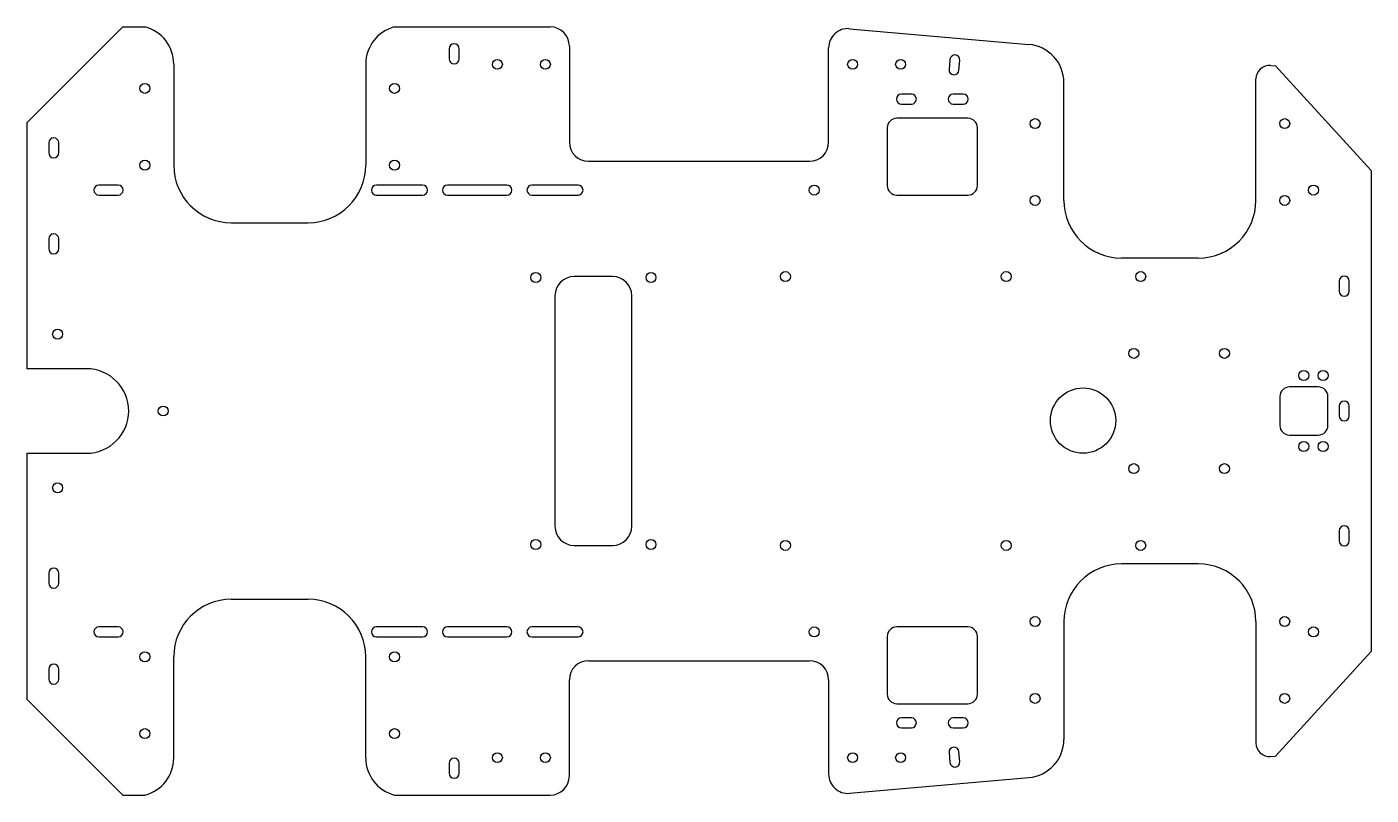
# Model space of a CAD drawing. Header units: millimetres. Extents: x -350 to 350, y -200 to 200.
import ezdxf

# ---------------------------------------------------------------- set-up
doc = ezdxf.new("R2010")
doc.units = ezdxf.units.MM

msp = doc.modelspace()

# ---------------------------------------------------------------- linework, layer by layer
at = {"color": 7, "linetype": 'Continuous', "lineweight": 25}
for p, q in [((-350, 150), (-300, 200)), ((-300, 200), (-288.54, 200)), ((-158.54, 200), (-77.5, 200)), ((78.37, 199.05), (171.74, 190.88)), ((-67.5, 190), (-67.5, 140)), ((67.5, 140), (67.5, 189.09)), ((-130.1, 188.6), (-130.1, 183.4)), ((-124.9, 183.4), (-124.9, 188.6)), ((130.66, 183.03), (130.21, 177.85)), ((135.39, 177.4), (135.84, 182.58)), ((-273.54, 180.64), (-273.54, 128)), ((-173.54, 180.64), (-173.54, 128)), ((297.61, 179.87), (300.19, 179.64)), ((300.19, 179.64), (350, 125.28)), ((190, 109.64), (190, 170.96)), ((290, 109.64), (290, 172.89)), ((110.6, 165), (105.4, 165)), ((137.6, 165), (132.4, 165)), ((105.4, 159.8), (110.6, 159.8)), ((132.4, 159.8), (137.6, 159.8)), ((-350, 150), (-350, 21.98)), ((98, 147.4), (98, 117.4)), ((140, 152.4), (103, 152.4)), ((145, 117.4), (145, 147.4)), ((-338.6, 139.6), (-338.6, 134.4)), ((-333.4, 134.4), (-333.4, 139.6)), ((-57.5, 130), (57.5, 130)), ((350, 125.28), (350, -125.28)), ((-302.5, 117.6), (-312.5, 117.6)), ((-312.5, 112.4), (-302.5, 112.4)), ((-144, 117.6), (-168, 117.6)), ((-168, 112.4), (-144, 112.4)), ((-100, 117.6), (-131, 117.6)), ((-131, 112.4), (-100, 112.4)), ((-63, 117.6), (-87, 117.6)), ((-87, 112.4), (-63, 112.4)), ((103, 112.4), (140, 112.4)), ((-243.54, 98), (-203.54, 98)), ((-338.6, 89.6), (-338.6, 84.4)), ((-333.4, 84.4), (-333.4, 89.6)), ((260, 79.64), (220, 79.64)), ((-45, 70), (-65, 70)), ((333.4, 67.6), (333.4, 62.4)), ((338.6, 62.4), (338.6, 67.6)), ((-75, 60), (-75, -60)), ((-35, -60), (-35, 60)), ((-319, 22), (-349, 22)), ((302.5, 7.5), (302.5, -7.5)), ((322.5, 12.5), (307.5, 12.5)), ((327.5, -7.5), (327.5, 7.5)), ((333.4, 2.6), (333.4, -2.6)), ((338.6, -2.6), (338.6, 2.6)), ((307.5, -12.5), (322.5, -12.5)), ((-350, -21.98), (-350, -150)), ((-349, -22), (-319, -22)), ((333.4, -62.4), (333.4, -67.6)), ((338.6, -67.6), (338.6, -62.4)), ((-65, -70), (-45, -70)), ((260, -79.64), (220, -79.64)), ((-338.6, -84.4), (-338.6, -89.6)), ((-333.4, -89.6), (-333.4, -84.4)), ((-243.54, -98), (-203.54, -98)), ((190, -109.64), (190, -170.96)), ((290, -109.64), (290, -172.89)), ((-302.5, -112.4), (-312.5, -112.4)), ((-312.5, -117.6), (-302.5, -117.6)), ((-144, -112.4), (-168, -112.4)), ((-168, -117.6), (-144, -117.6)), ((-100, -112.4), (-131, -112.4)), ((-131, -117.6), (-100, -117.6)), ((-63, -112.4), (-87, -112.4)), ((-87, -117.6), (-63, -117.6)), ((98, -117.4), (98, -147.4)), ((140, -112.4), (103, -112.4)), ((145, -147.4), (145, -117.4)), ((300.19, -179.64), (350, -125.28)), ((-273.54, -180.64), (-273.54, -128)), ((-173.54, -180.64), (-173.54, -128)), ((-57.5, -130), (57.5, -130)), ((-338.6, -134.4), (-338.6, -139.6)), ((-333.4, -139.6), (-333.4, -134.4)), ((-67.5, -190), (-67.5, -140)), ((67.5, -140), (67.5, -189.09)), ((-350, -150), (-300, -200)), ((103, -152.4), (140, -152.4)), ((110.6, -159.8), (105.4, -159.8)), ((137.6, -159.8), (132.4, -159.8)), ((105.4, -165), (110.6, -165)), ((132.4, -165), (137.6, -165)), ((130.21, -177.85), (130.66, -183.03)), ((135.84, -182.58), (135.39, -177.4)), ((297.61, -179.87), (300.19, -179.64)), ((-130.1, -183.4), (-130.1, -188.6)), ((-124.9, -188.6), (-124.9, -183.4)), ((78.37, -199.05), (171.74, -190.88)), ((-300, -200), (-288.54, -200)), ((-158.54, -200), (-77.5, -200))]:
    msp.add_line(p, q, dxfattribs=at)
for centre, radius in [((-105, 180.5), 2.6), ((-80, 180.5), 2.6), ((80, 180.5), 2.6), ((105, 180.5), 2.6), ((-288.54, 168), 2.6), ((-158.54, 168), 2.6), ((175, 149.64), 2.6), ((305, 149.64), 2.6), ((-288.54, 128), 2.6), ((-158.54, 128), 2.6), ((60, 115), 2.6), ((175, 109.64), 2.6), ((305, 109.64), 2.6), ((320, 115), 2.6), ((-85, 69.5), 2.6), ((-25, 69.5), 2.6), ((45, 70), 2.6), ((160, 70), 2.6), ((230, 70), 2.6), ((-334, 40), 2.6), ((226.4, 30), 2.6), ((273.6, 30), 2.6), ((314.94, 18.5), 2.6), ((325, 18.5), 2.6), ((200, -5), 17), ((-279, 0), 2.6), ((314.94, -18.5), 2.6), ((325, -18.5), 2.6), ((226.4, -30), 2.6), ((273.6, -30), 2.6), ((-334, -40), 2.6), ((-85, -69.5), 2.6), ((-25, -69.5), 2.6), ((45, -70), 2.6), ((160, -70), 2.6), ((230, -70), 2.6), ((175, -109.64), 2.6), ((305, -109.64), 2.6), ((60, -115), 2.6), ((320, -115), 2.6), ((-288.54, -128), 2.6), ((-158.54, -128), 2.6), ((175, -149.64), 2.6), ((305, -149.64), 2.6), ((-288.54, -168), 2.6), ((-158.54, -168), 2.6), ((-105, -180.5), 2.6), ((-80, -180.5), 2.6), ((80, -180.5), 2.6), ((105, -180.5), 2.6)]:
    msp.add_circle(centre, radius, dxfattribs=at)
for centre, radius, start, end in [((-293.54, 180.64), 20, 0, 75.52249), ((-153.54, 180.64), 20, 104.47751, 180), ((-77.5, 190), 10, 0, 90), ((77.5, 189.09), 10, 85, 180), ((-127.5, 188.6), 2.6, 0, 180), ((170, 170.96), 20, 0, 85), ((-127.5, 183.4), 2.6, 180, 0), ((133.25, 182.8), 2.6, 355, 175), ((132.8, 177.62), 2.6, 175, 355), ((297, 172.89), 7, 85, 180), ((105.4, 162.4), 2.6, 90, 270), ((110.6, 162.4), 2.6, 270, 90), ((132.4, 162.4), 2.6, 90, 270), ((137.6, 162.4), 2.6, 270, 90), ((103, 147.4), 5, 90, 180), ((140, 147.4), 5, 0, 90), ((-336, 139.6), 2.6, 0, 180), ((-336, 134.4), 2.6, 180, 360), ((-57.5, 140), 10, 180, 270), ((57.5, 140), 10, 270, 0), ((-243.54, 128), 30, 180, 270), ((-203.54, 128), 30, 270, 0), ((-312.5, 115), 2.6, 90, 270), ((-302.5, 115), 2.6, 270, 90), ((-168, 115), 2.6, 90, 270), ((-144, 115), 2.6, 270, 90), ((-131, 115), 2.6, 90, 270), ((-100, 115), 2.6, 270, 90), ((-87, 115), 2.6, 90, 270), ((-63, 115), 2.6, 270, 90), ((103, 117.4), 5, 180, 270), ((140, 117.4), 5, 270, 0), ((220, 109.64), 30, 180, 270), ((260, 109.64), 30, 270, 0), ((-336, 89.6), 2.6, 0, 180), ((-336, 84.4), 2.6, 180, 360), ((336, 67.6), 2.6, 0, 180), ((-65, 60), 10, 90, 180), ((-45, 60), 10, 0, 90), ((336, 62.4), 2.6, 180, 0), ((-349, 0), 22, 90, 92.60619), ((-319, 0), 22, 270, 90), ((307.5, 7.5), 5, 90, 180), ((322.5, 7.5), 5, 0, 90), ((336, 2.6), 2.6, 0, 180), ((336, -2.6), 2.6, 180, 0), ((307.5, -7.5), 5, 180, 270), ((322.5, -7.5), 5, 270, 0), ((-349, 0), 22, 267.39569, 270), ((-65, -60), 10, 180, 270), ((-45, -60), 10, 270, 0), ((336, -62.4), 2.6, 0, 180), ((336, -67.6), 2.6, 180, 0), ((-336, -84.4), 2.6, 0, 180), ((220, -109.64), 30, 90, 180), ((260, -109.64), 30, 0, 90), ((-336, -89.6), 2.6, 180, 0), ((-243.54, -128), 30, 90, 180), ((-203.54, -128), 30, 0, 90), ((-312.5, -115), 2.6, 90, 270), ((-302.5, -115), 2.6, 270, 90), ((-168, -115), 2.6, 90, 270), ((-144, -115), 2.6, 270, 90), ((-131, -115), 2.6, 90, 270), ((-100, -115), 2.6, 270, 90), ((-87, -115), 2.6, 90, 270), ((-63, -115), 2.6, 270, 90), ((103, -117.4), 5, 90, 180), ((140, -117.4), 5, 0, 90), ((-336, -134.4), 2.6, 0, 180), ((-57.5, -140), 10, 90, 180), ((57.5, -140), 10, 0, 90), ((-336, -139.6), 2.6, 180, 0), ((103, -147.4), 5, 180, 270), ((140, -147.4), 5, 270, 0), ((105.4, -162.4), 2.6, 90, 270), ((110.6, -162.4), 2.6, 270, 90), ((132.4, -162.4), 2.6, 90, 270), ((137.6, -162.4), 2.6, 270, 90), ((170, -170.96), 20, 275, 0), ((297, -172.89), 7, 180, 275), ((-293.54, -180.64), 20, 284.47751, 0), ((-153.54, -180.64), 20, 180, 255.52249), ((-127.5, -183.4), 2.6, 0, 180), ((132.8, -177.62), 2.6, 5, 185), ((-127.5, -188.6), 2.6, 180, 0), ((133.25, -182.8), 2.6, 185, 5), ((-77.5, -190), 10, 270, 0), ((77.5, -189.09), 10, 180, 275)]:
    msp.add_arc(centre, radius, start, end, dxfattribs=at)

doc.saveas('drawing.dxf')
